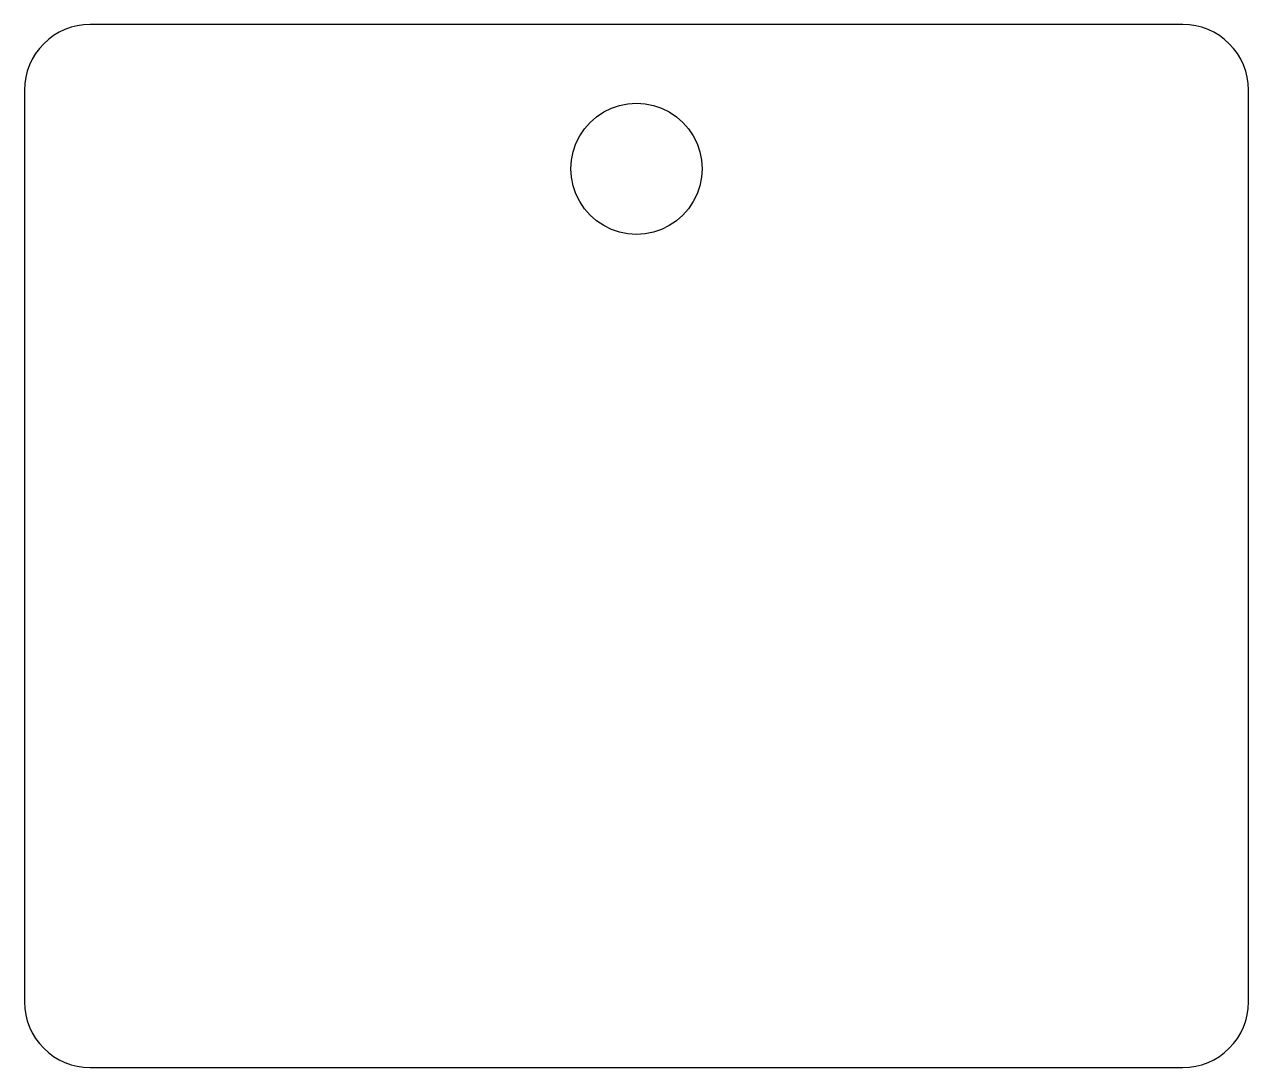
# Model space of a CAD drawing. Header units: metres. Extents: x -28 to 28, y -23.9 to 23.9.
import ezdxf

# ---------------------------------------------------------------- set-up
doc = ezdxf.new("R2010")
doc.units = ezdxf.units.M

msp = doc.modelspace()

# ---------------------------------------------------------------- linework, layer by layer
for p, q in [((-26.1481, 23.6291), (-26.4142, 23.5033)), ((-25.8708, 23.7283), (-26.1481, 23.6291)), ((-25.5853, 23.7999), (-25.8708, 23.7283)), ((-25.2941, 23.843), (-25.5853, 23.7999)), ((-25, 23.8575), (-25.2941, 23.843)), ((25, 23.8575), (-25, 23.8575)), ((25.2941, 23.843), (25, 23.8575)), ((25.5853, 23.7999), (25.2941, 23.843)), ((25.8708, 23.7283), (25.5853, 23.7999)), ((26.1481, 23.6291), (25.8708, 23.7283)), ((26.4142, 23.5033), (26.1481, 23.6291)), ((-27.1213, 22.9788), (-27.319, 22.7607)), ((-26.9032, 23.1765), (-27.1213, 22.9788)), ((-26.6667, 23.3519), (-26.9032, 23.1765)), ((-26.4142, 23.5033), (-26.6667, 23.3519)), ((26.6667, 23.3519), (26.4142, 23.5033)), ((26.9032, 23.1765), (26.6667, 23.3519)), ((27.1213, 22.9788), (26.9032, 23.1765)), ((27.319, 22.7607), (27.1213, 22.9788)), ((-27.4944, 22.5242), (-27.6458, 22.2717)), ((-27.319, 22.7607), (-27.4944, 22.5242)), ((27.4944, 22.5242), (27.319, 22.7607)), ((27.6458, 22.2717), (27.4944, 22.5242)), ((-27.7716, 22.0056), (-27.8708, 21.7283)), ((-27.6458, 22.2717), (-27.7716, 22.0056)), ((27.7716, 22.0056), (27.6458, 22.2717)), ((27.8708, 21.7283), (27.7716, 22.0056)), ((-27.9424, 21.4428), (-27.9855, 21.1516)), ((-27.8708, 21.7283), (-27.9424, 21.4428)), ((27.9424, 21.4428), (27.8708, 21.7283)), ((27.9855, 21.1516), (27.9424, 21.4428)), ((-27.9855, 21.1516), (-28, 20.8575)), ((-28, 20.8575), (-28, -20.8575)), ((28, 20.8575), (27.9855, 21.1516)), ((28, -20.8575), (28, 20.8575)), ((-0.776443, 20.1553), (-0.391571, 20.2318)), ((-0.391571, 20.2318), (0, 20.2575)), ((0, 20.2575), (0.391571, 20.2318)), ((0.391571, 20.2318), (0.776443, 20.1553)), ((-2.12131, 19.3788), (-1.82628, 19.6376)), ((-1.82628, 19.6376), (-1.5, 19.8556)), ((-1.5, 19.8556), (-1.14804, 20.0291)), ((-1.14804, 20.0291), (-0.776443, 20.1553)), ((0.776443, 20.1553), (1.14804, 20.0291)), ((1.14804, 20.0291), (1.5, 19.8556)), ((1.5, 19.8556), (1.82628, 19.6376)), ((1.82628, 19.6376), (2.12131, 19.3788)), ((-2.59807, 18.7575), (-2.38005, 19.0838)), ((-2.38005, 19.0838), (-2.12131, 19.3788)), ((2.12131, 19.3788), (2.38005, 19.0838)), ((2.38005, 19.0838), (2.59807, 18.7575)), ((-2.77164, 18.4055), (-2.59807, 18.7575)), ((2.59807, 18.7575), (2.77164, 18.4055)), ((-2.97432, 17.6491), (-2.89777, 18.034)), ((-2.89777, 18.034), (-2.77164, 18.4055)), ((2.77164, 18.4055), (2.89777, 18.034)), ((2.89777, 18.034), (2.97432, 17.6491)), ((-3, 17.2575), (-2.97432, 17.6491)), ((2.97432, 17.6491), (3, 17.2575)), ((-2.97432, 16.8659), (-3, 17.2575)), ((-2.89777, 16.481), (-2.97432, 16.8659)), ((2.97432, 16.8659), (2.89777, 16.481)), ((3, 17.2575), (2.97432, 16.8659)), ((-2.77164, 16.1094), (-2.89777, 16.481)), ((2.89777, 16.481), (2.77164, 16.1094)), ((-2.59807, 15.7575), (-2.77164, 16.1094)), ((-2.38005, 15.4312), (-2.59807, 15.7575)), ((2.59807, 15.7575), (2.38005, 15.4312)), ((2.77164, 16.1094), (2.59807, 15.7575)), ((-2.12131, 15.1362), (-2.38005, 15.4312)), ((-1.82628, 14.8774), (-2.12131, 15.1362)), ((2.12131, 15.1362), (1.82628, 14.8774)), ((2.38005, 15.4312), (2.12131, 15.1362)), ((-1.5, 14.6594), (-1.82628, 14.8774)), ((-1.14804, 14.4859), (-1.5, 14.6594)), ((1.5, 14.6594), (1.14804, 14.4859)), ((1.82628, 14.8774), (1.5, 14.6594)), ((-0.776443, 14.3597), (-1.14804, 14.4859)), ((-0.391571, 14.2832), (-0.776443, 14.3597)), ((0, 14.2575), (-0.391571, 14.2832)), ((0.391571, 14.2832), (0, 14.2575)), ((0.776443, 14.3597), (0.391571, 14.2832)), ((1.14804, 14.4859), (0.776443, 14.3597)), ((-28, -20.8575), (-27.9855, -21.1516)), ((-27.9855, -21.1516), (-27.9424, -21.4428)), ((27.9424, -21.4428), (27.9855, -21.1516)), ((27.9855, -21.1516), (28, -20.8575)), ((-27.9424, -21.4428), (-27.8708, -21.7283)), ((-27.8708, -21.7283), (-27.7716, -22.0056)), ((27.7716, -22.0056), (27.8708, -21.7283)), ((27.8708, -21.7283), (27.9424, -21.4428)), ((-27.7716, -22.0056), (-27.6458, -22.2717)), ((-27.6458, -22.2717), (-27.4944, -22.5242)), ((27.4944, -22.5242), (27.6458, -22.2717)), ((27.6458, -22.2717), (27.7716, -22.0056)), ((-27.4944, -22.5242), (-27.319, -22.7607)), ((-27.319, -22.7607), (-27.1213, -22.9788)), ((27.1213, -22.9788), (27.319, -22.7607)), ((27.319, -22.7607), (27.4944, -22.5242)), ((-27.1213, -22.9788), (-26.9032, -23.1765)), ((-26.9032, -23.1765), (-26.6667, -23.3519)), ((-26.6667, -23.3519), (-26.4142, -23.5033)), ((-26.4142, -23.5033), (-26.1481, -23.6291)), ((26.1481, -23.6291), (26.4142, -23.5033)), ((26.4142, -23.5033), (26.6667, -23.3519)), ((26.6667, -23.3519), (26.9032, -23.1765)), ((26.9032, -23.1765), (27.1213, -22.9788)), ((-26.1481, -23.6291), (-25.8708, -23.7283)), ((-25.8708, -23.7283), (-25.5853, -23.7999)), ((-25.5853, -23.7999), (-25.2941, -23.843)), ((-25.2941, -23.843), (-25, -23.8575)), ((-25, -23.8575), (25, -23.8575)), ((25, -23.8575), (25.2941, -23.843)), ((25.2941, -23.843), (25.5853, -23.7999)), ((25.5853, -23.7999), (25.8708, -23.7283)), ((25.8708, -23.7283), (26.1481, -23.6291))]:
    msp.add_line(p, q)

doc.saveas('drawing.dxf')
